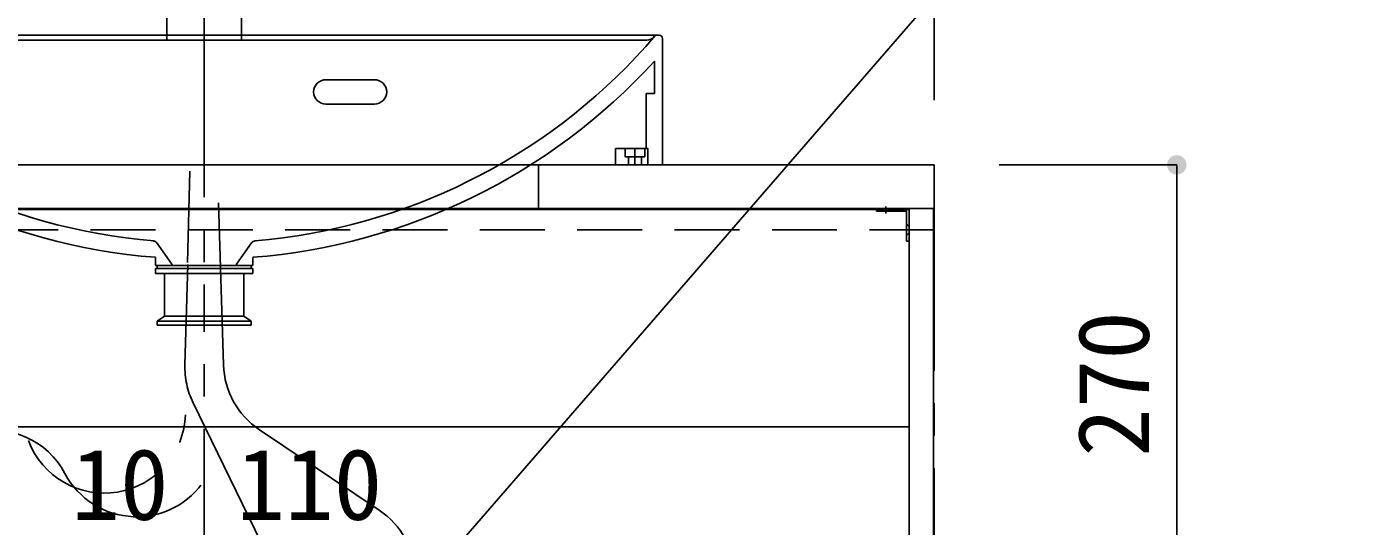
# Model space of a CAD drawing. Units: millimetres on the paper, scale 1:20. Extents: x -205 to 195, y -144 to 138.
# Drawn here: x -164.97 to -123.75, y -85.74 to -70.34 of the extents above; entities that cross this region are included whole.
import ezdxf
from ezdxf.enums import TextEntityAlignment as Align

# ---------------------------------------------------------------- set-up
doc = ezdxf.new("R2010")
doc.units = ezdxf.units.MM
for name, pattern in [('CHAIN1', [8, 5, -1, 1, -1]), ('DASHED2', [3, 2, -1]), ('DOUBLE_CHAIN1', [8.8, 5, -1, 0.6, -0.6, 0.6, -1])]:
    doc.linetypes.add(name, pattern=pattern)
for name, color, linetype in [('0-1_1', 7, 'Continuous'), ('0-2_2', 4, 'Continuous'), ('0-3_3', 6, 'Continuous')]:
    doc.layers.add(name, color=color, linetype=linetype)
doc.styles.add('ＭＳ ゴシック', font='')
doc.styles.get('ＭＳ ゴシック').set_extended_font_data('MS Gothic')

msp = doc.modelspace()

# ---------------------------------------------------------------- hatches: boundary and pattern name
at = {"layer": '0-3_3'}
msp.add_hatch(color=212, dxfattribs=at).paths.add_polyline_path([(-129.225, -74.6, 1), (-129.825, -74.6, 1)])

# ---------------------------------------------------------------- linework, layer by layer
at = {"layer": '0-1_1'}
for p, q in [((-182, -74.6), (-137, -74.6)), ((-137, -74.6), (-137, -75.95)), ((-182, -75.95), (-137, -75.95)), ((-181.225, -75.975), (-137.775, -75.975)), ((-137.775, -82.681), (-137.775, -75.975)), ((-137.775, -82.681), (-181.225, -82.681))]:
    msp.add_line(p, q, dxfattribs=at)
at = {"layer": '0-1_1', "linetype": 'DASHED2'}
for p, q in [((-138.4, -75.95), (-138.575, -75.95)), ((-138.575, -76.025), (-138.4, -76.025)), ((-137.85, -76.425), (-137.85, -76.775)), ((-137.775, -76.7), (-137.775, -76.5))]:
    msp.add_line(p, q, dxfattribs=at)
at = {"layer": '0-1_1'}
for points in [[(-138.775, -75.95), (-137.775, -75.95), (-137.775, -76.95), (-137.85, -76.95), (-137.85, -76.025), (-138.775, -76.025)], [(-137.775, -105.55), (-137.775, -75.95), (-137.025, -75.95), (-137.025, -105.55)]]:
    msp.add_lwpolyline(points, close=True, dxfattribs=at)
at = {"layer": '0-2_2'}
for p, q in [((-137, -72.6), (-137, -59.6)), ((-159.5, -72.6), (-159.5, -64.6)), ((-159.5, -72.6), (-159.5, -64.6)), ((-137, -72.6), (-137, -64.6))]:
    msp.add_line(p, q, dxfattribs=at)
at = {"layer": '0-2_2', "linetype": 'CHAIN1'}
for p, q in [((-159.5, -74.6), (-159.5, -74.1)), ((-138.488, -75.883), (-138.488, -76.101)), ((-137.708, -76.6), (-137.926, -76.6))]:
    msp.add_line(p, q, dxfattribs=at)
at = {"layer": '0-2_2', "linetype": 'DASHED2'}
for p, q in [((-138.575, -75.95), (-138.575, -76.025)), ((-138.4, -76.025), (-138.4, -75.95)), ((-137, -75.95), (-137, -76.6)), ((-137.775, -76.5), (-137.85, -76.425)), ((-137.85, -76.775), (-137.775, -76.7))]:
    msp.add_line(p, q, dxfattribs=at)
msp.add_lwpolyline([(-137, -76.6), (-182, -76.6), (-182, -75.95)], dxfattribs=at)
at = {"layer": '0-2_2', "linetype": 'CHAIN1'}
msp.add_lwpolyline([(-182, -110), (-182, -75.95), (-137, -75.95), (-137, -110)], close=True, dxfattribs=at)
at = {"layer": '0-3_3', "linetype": 'CHAIN1'}
for p, q in [((-159.5, -62.85), (-159.5, -70.75)), ((-159.5, -70.6), (-159.5, -79.54)), ((-146.225, -74.6), (-146.225, -74.1)), ((-160.014, -77.609), (-159.94, -74.795)), ((-159.5, -111.744), (-159.5, -78.29)), ((-159.842, -81.933), (-157.752, -86.229)), ((-157.798, -82.769), (-154.106, -85.247))]:
    msp.add_line(p, q, dxfattribs=at)
at = {"layer": '0-3_3'}
for p, q in [((-145.475, -70.6), (-173.525, -70.6)), ((-145.857, -70.75), (-173.143, -70.75)), ((-145.891, -70.95), (-145.591, -70.6)), ((-145.375, -70.7), (-145.375, -74.575)), ((-145.625, -71.402), (-145.625, -72.4)), ((-155.75, -71.975), (-154.25, -71.975)), ((-154.25, -72.725), (-155.75, -72.725)), ((-145.924, -74.1), (-145.924, -74.35)), ((-149.2, -74.6), (-149.2, -75.95)), ((-145.924, -74.6), (-146.526, -74.6)), ((-146.425, -74.35), (-146.425, -74.6)), ((-146.025, -74.6), (-146.025, -74.35)), ((-135, -74.6), (-129.525, -74.6)), ((-129.525, -74.6), (-129.525, -88.1)), ((-160.96, -77.008), (-160.5, -77.664)), ((-158.04, -77.008), (-158.5, -77.664)), ((-161, -77.452), (-161, -77.69)), ((-161, -77.452), (-161, -77.69)), ((-158, -77.452), (-158, -77.69)), ((-158, -77.452), (-158, -77.69)), ((-161, -77.69), (-160.99, -77.7)), ((-161, -77.8), (-159.5, -77.8)), ((-161, -77.8), (-161, -77.95)), ((-160.5, -77.7), (-160.99, -77.7)), ((-160.95, -77.7), (-158.05, -77.7)), ((-160.95, -77.7), (-160.95, -77.8)), ((-160.5, -77.664), (-160.5, -77.7)), ((-159.5, -77.8), (-158, -77.8)), ((-158.5, -77.664), (-158.5, -77.7)), ((-158.5, -77.7), (-158.01, -77.7)), ((-158.05, -77.7), (-158.05, -77.8)), ((-158.01, -77.7), (-158, -77.69)), ((-158, -77.8), (-158, -77.95)), ((-161, -77.95), (-159.5, -77.95)), ((-160.725, -77.95), (-160.725, -79.265)), ((-159.5, -77.95), (-158, -77.95)), ((-158.275, -77.95), (-158.275, -79.265)), ((-160.725, -79.265), (-160.95, -79.415)), ((-160.95, -79.415), (-159.5, -79.415)), ((-160.95, -79.415), (-160.95, -79.54)), ((-160.95, -79.54), (-158.05, -79.54)), ((-160.725, -79.265), (-159.5, -79.265)), ((-159.5, -79.265), (-158.275, -79.265)), ((-159.5, -79.415), (-158.05, -79.415)), ((-158.275, -79.2), (-158.275, -79.265)), ((-158.275, -79.265), (-158.05, -79.415)), ((-158.05, -79.415), (-158.05, -79.54))]:
    msp.add_line(p, q, dxfattribs=at)
at = {"layer": '0-3_3', "linetype": 'DOUBLE_CHAIN1'}
for p, q in [((-158.903, -80.768), (-159.083, -74.795)), ((-160.093, -80.768), (-160.004, -77.668))]:
    msp.add_line(p, q, dxfattribs=at)
at = {"layer": '0-3_3'}
for points in [[(-160.65, -64.4), (-160.65, -70.75), (-158.35, -70.75), (-158.35, -64.4), (-159.19, -64.4)], [(-156.205, -91.55), (-134.579, -66.595), (-113.579, -66.595)], [(-145.875, -74.1), (-145.875, -72.4), (-145.625, -72.4)], [(-145.924, -74.35), (-146.526, -74.35), (-146.526, -74.1)], [(-145.875, -74.6), (-145.4, -74.6), (-145.375, -74.575)]]:
    msp.add_lwpolyline(points, dxfattribs=at)
msp.add_lwpolyline([(-146.825, -74.1), (-145.825, -74.1), (-145.825, -74.6), (-146.825, -74.6)], close=True, dxfattribs=at)
for centre, radius, start, end in [((-145.857, -70.45), 0.3, 270, 319.3987), ((-145.475, -70.7), 0.1, 0, 90), ((-159.528, -58.759), 18.25, 221.911, 265.2312), ((-159.472, -58.759), 18.25, 274.846, 318.089), ((-159.528, -58.759), 18.75, 222.3962, 265.4981), ((-159.472, -58.759), 18.75, 274.5019, 317.6038), ((-155.75, -72.35), 0.375, 90, 180), ((-154.25, -72.35), 0.375, 0, 90), ((-155.75, -72.35), 0.375, 180, 270), ((-154.25, -72.35), 0.375, 270, 360), ((-161.083, -77.094), 0.15, 35, 85.154), ((-157.917, -77.094), 0.15, 94.846, 145)]:
    msp.add_arc(centre, radius, start, end, dxfattribs=at)
at = {"layer": '0-3_3', "linetype": 'CHAIN1'}
for centre, start, end in [((-157.594, -80.84), 178.3615, 205.9438), ((-156.404, -80.693), 181.722, 236.1226), ((-162.576, -82.224), 200.5912, 358.1777), ((-166, -85.285), 27.8163, 180), ((-161.578, -82.952), 207.8162, 327.5014), ((-161.578, -82.952), 207.8162, 327.5014), ((-155.5, -87.322), 0, 56.1226)]:
    msp.add_arc(centre, 2.5, start, end, dxfattribs=at)

# ---------------------------------------------------------------- texts
at = {"layer": '0-3_3', "style": 'ＭＳ ゴシック'}
msp.add_text('270', height=2.199, rotation=90, dxfattribs=at).set_placement((-129.725, -83.6), align=Align.BOTTOM_LEFT)
for s, p in [('10', (-163.59, -86.206)), ('110', (-158.5, -86.206))]:
    msp.add_text(s, height=2.199, dxfattribs=at).set_placement(p, align=Align.BOTTOM_LEFT)

doc.saveas('drawing.dxf')
